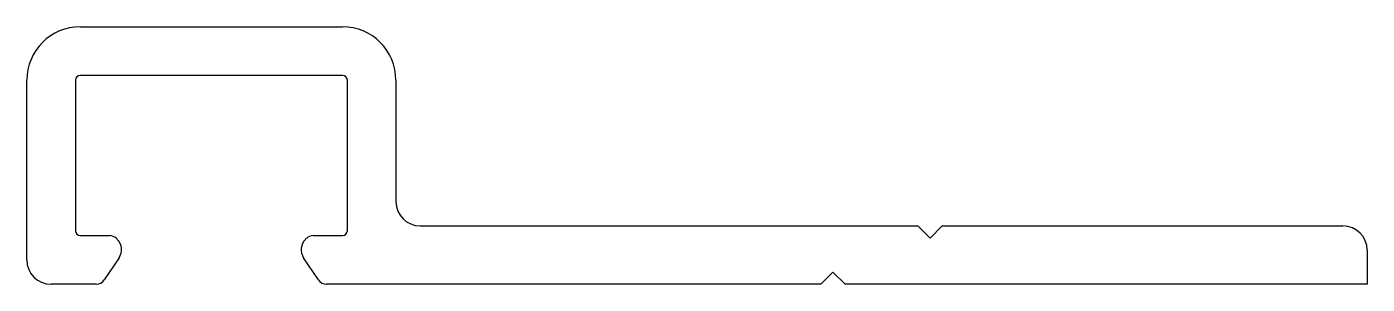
# Model space of a CAD drawing. Extents: x 1490.8 to 1518.4, y 2070.3 to 2075.6.
import ezdxf

# ---------------------------------------------------------------- set-up
doc = ezdxf.new("R2010")
doc.units = 0
doc.layers.get('0').update_dxf_attribs({"linetype": 'CONTINUOUS'})

msp = doc.modelspace()

# ---------------------------------------------------------------- linework, layer by layer
for p, q in [((1491.932, 2075.576), (1497.332, 2075.576)), ((1490.832, 2070.776), (1490.832, 2074.476)), ((1491.832, 2074.476), (1491.832, 2071.376)), ((1497.332, 2074.576), (1491.932, 2074.576)), ((1497.432, 2071.376), (1497.432, 2074.476)), ((1498.432, 2074.476), (1498.432, 2071.976)), ((1498.932, 2071.476), (1509.182, 2071.476)), ((1509.182, 2071.476), (1509.432, 2071.226)), ((1509.432, 2071.226), (1509.682, 2071.476)), ((1509.682, 2071.476), (1517.932, 2071.476)), ((1491.932, 2071.276), (1492.535, 2071.276)), ((1492.676, 2071.217), (1492.694, 2071.2)), ((1496.57, 2071.2), (1496.587, 2071.217)), ((1496.729, 2071.276), (1497.332, 2071.276)), ((1518.432, 2070.976), (1518.432, 2070.276)), ((1492.731, 2070.821), (1492.427, 2070.365)), ((1496.836, 2070.365), (1496.532, 2070.821)), ((1507.432, 2070.526), (1507.182, 2070.276)), ((1507.682, 2070.276), (1507.432, 2070.526)), ((1492.261, 2070.276), (1491.332, 2070.276)), ((1507.182, 2070.276), (1497.003, 2070.276)), ((1518.432, 2070.276), (1507.682, 2070.276))]:
    msp.add_line(p, q)
for centre, radius, start, end in [((1491.932, 2074.476), 1.1, 90, 180), ((1497.332, 2074.476), 1.1, 360, 90), ((1491.932, 2074.476), 0.1, 90, 180), ((1497.332, 2074.476), 0.1, 360, 90), ((1498.932, 2071.976), 0.5, 180, 270), ((1517.932, 2070.976), 0.5, 360, 90), ((1491.932, 2071.376), 0.1, 180, 270), ((1492.535, 2071.076), 0.2, 44.9999, 89.9998), ((1492.482, 2070.987), 0.3, 326.3099, 45), ((1496.782, 2070.987), 0.3, 135, 213.6901), ((1496.729, 2071.076), 0.2, 90.0002, 135.0001), ((1497.332, 2071.376), 0.1, 270, 0), ((1491.332, 2070.776), 0.5, 180, 270), ((1492.261, 2070.476), 0.2, 270, 326.31), ((1497.003, 2070.476), 0.2, 213.69, 270)]:
    msp.add_arc(centre, radius, start, end)

doc.saveas('drawing.dxf')
